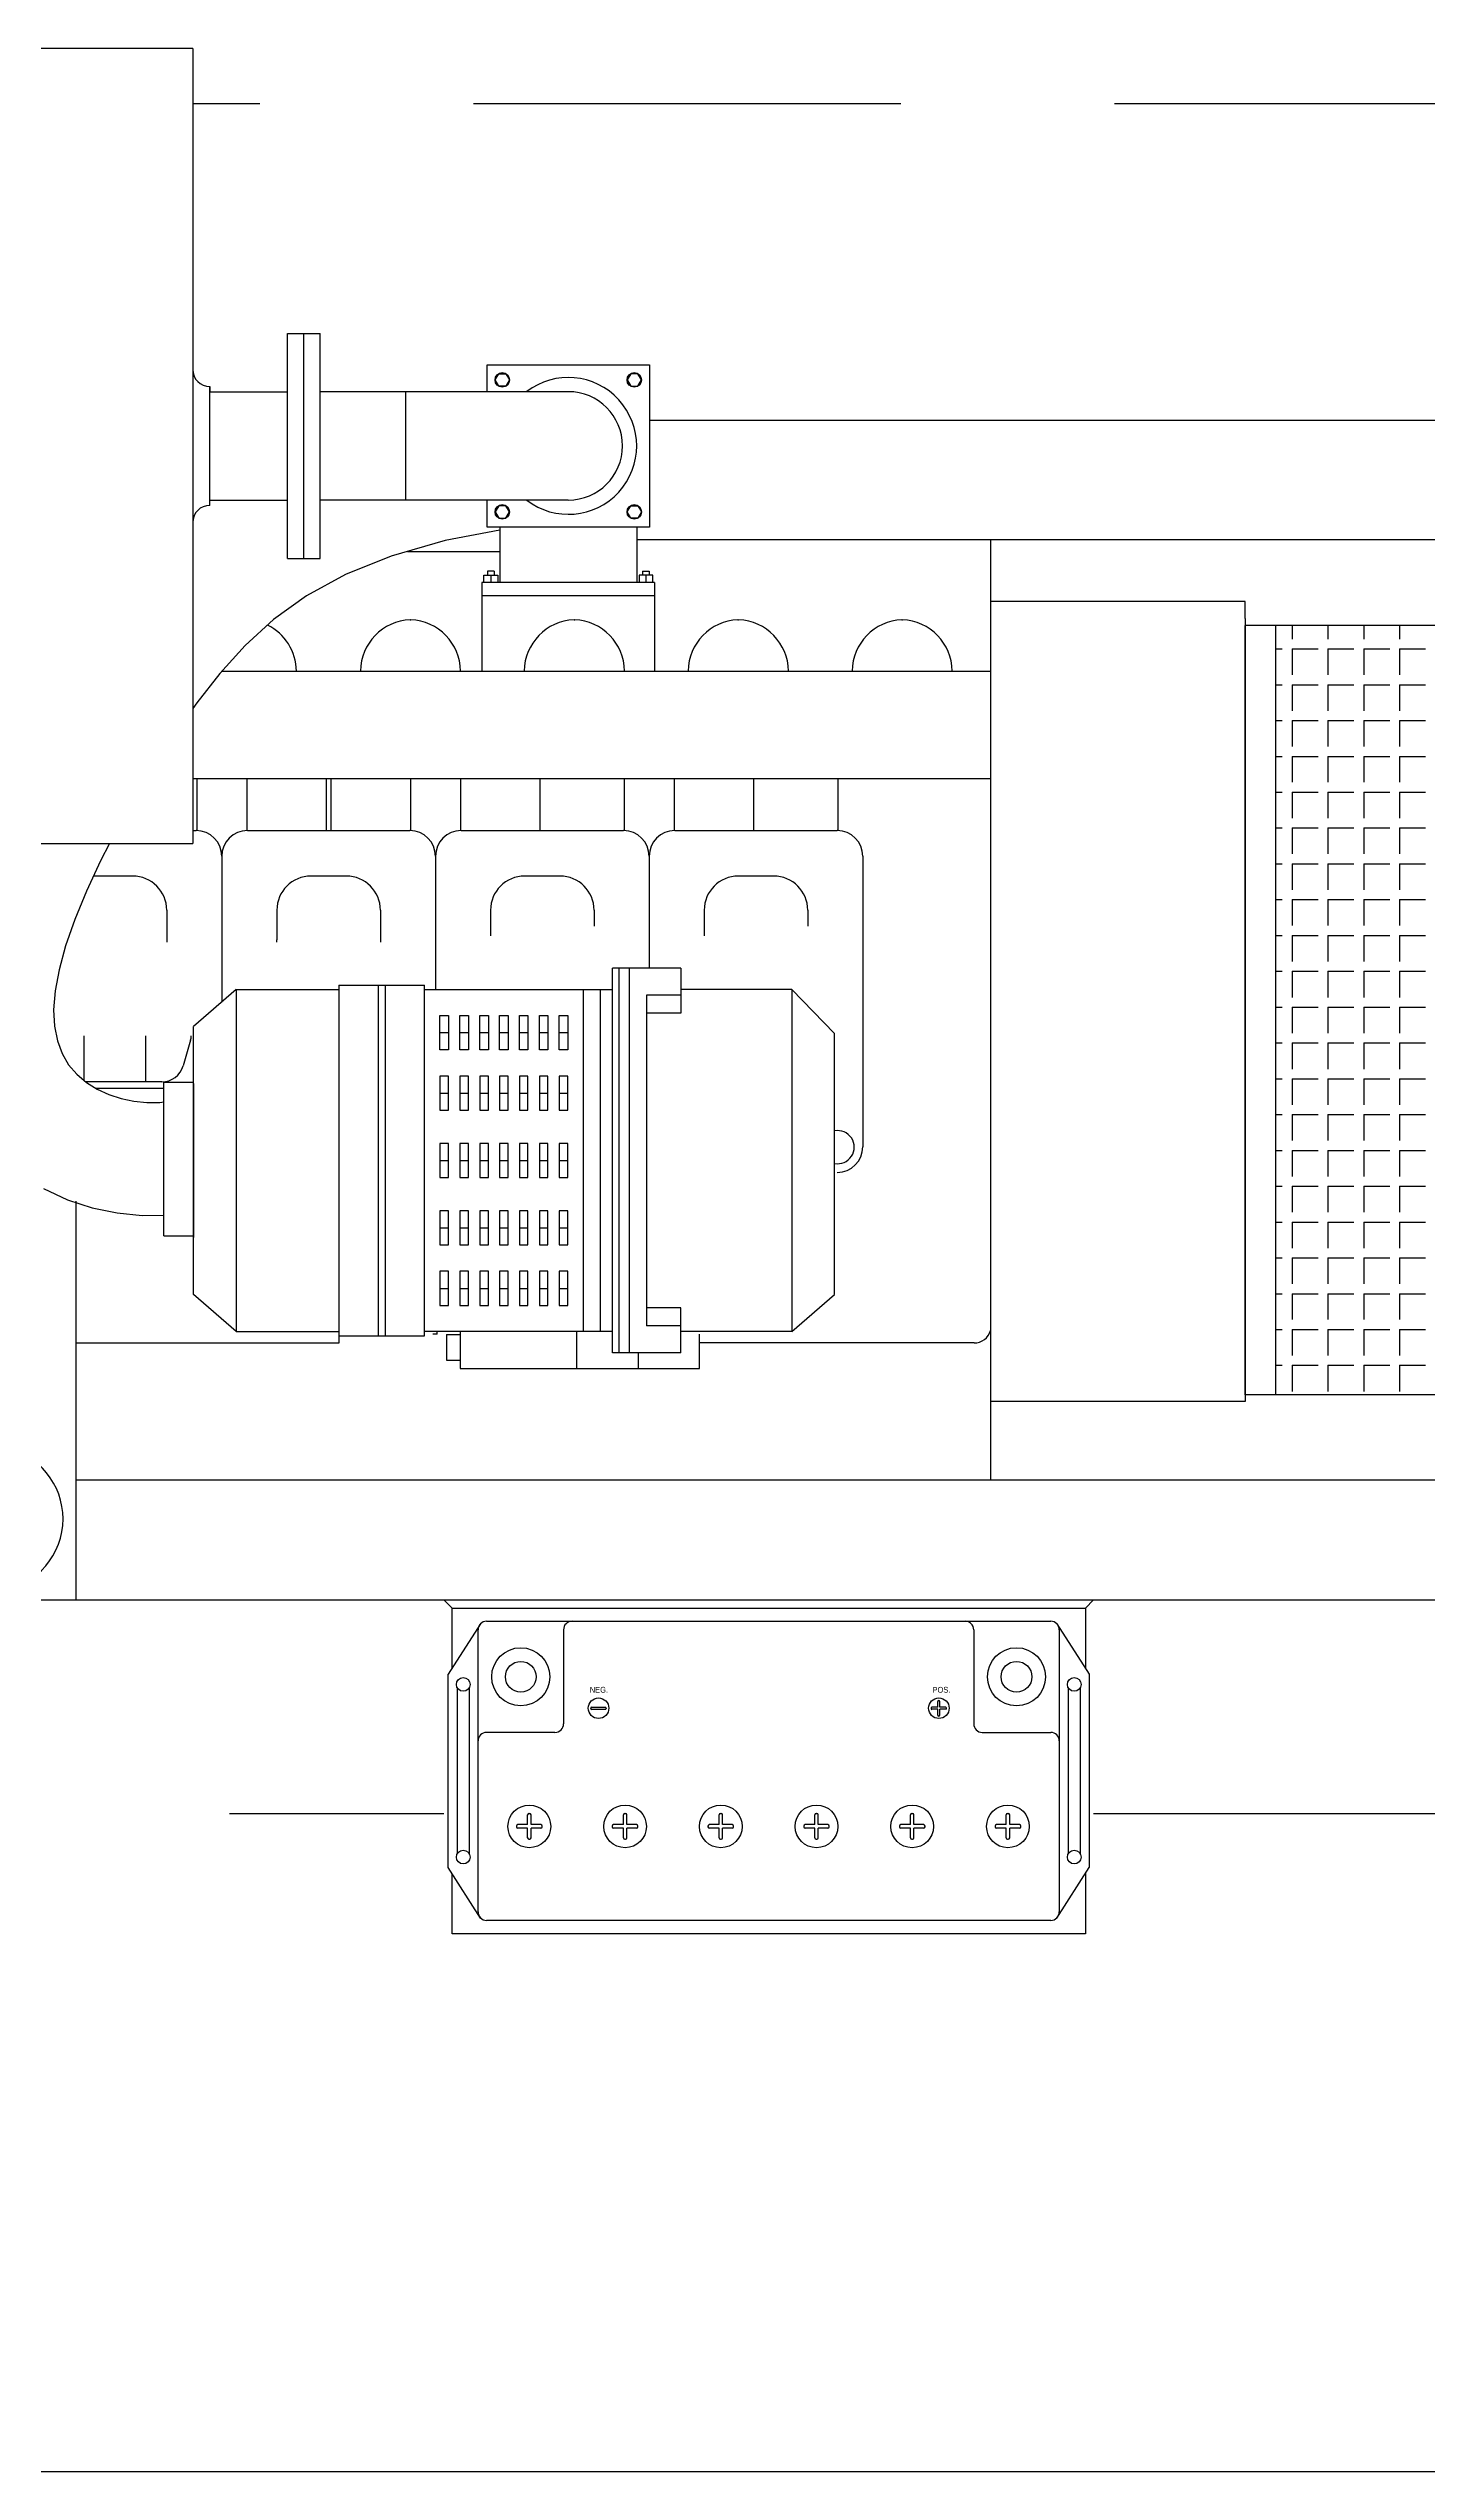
# Model space of a CAD drawing. Header units: metres. Extents: x -367 to 374, y -238 to 224.
# Drawn here: x 250.744 to 251.551, y 213.272 to 214.69 of the extents above; entities that cross this region are included whole.
import ezdxf
from ezdxf.enums import TextEntityAlignment as Align

# ---------------------------------------------------------------- set-up
doc = ezdxf.new("R2010")
doc.units = ezdxf.units.M
doc.linetypes.add('HIDDEN', pattern=[0.375, 0.25, -0.125])
for name, color, linetype in [('BASE', 253, 'Continuous'), ('ELE-ALIMENTADORES', 160, 'Continuous'), ('ELETRICA', 160, 'Continuous'), ('ESCAPAMENTO', 6, 'Continuous'), ('GERADOR', 4, 'Continuous'), ('GMG', 2, 'Continuous'), ('MOTOR', 2, 'Continuous')]:
    doc.layers.add(name, color=color, linetype=linetype)
doc.styles.add('R60-125-RS', font='romans.shx', dxfattribs={"height": 0.19})
doc.styles.add('REGUA80', font='txt', dxfattribs={"width": 0.8, "height": 17})

# ---------------------------------------------------------------- blocks, each defined once
blk = doc.blocks.new('A$C03920C12')
at = {"layer": 'BASE'}
for q in [(1.55, -1.68), (0, -1.68)]:
    blk.add_line((-4.25, -1.68), q, dxfattribs=at)
at = {"layer": 'BASE', "style": 'R60-125-RS', "text_generation_flag": 4}
blk.add_attdef('D', text='', height=0.19, dxfattribs=at).set_placement((-3.7108, 1.4232), align=Align.MIDDLE_CENTER)

msp = doc.modelspace()

# ---------------------------------------------------------------- linework, layer by layer
at = {"layer": 'BASE', "color": 8, "ltscale": 10}
for p, q in [((251.0956, 214.4721), (251.6176, 214.4721)), ((252.105, 214.4021), (251.0881, 214.4021)), ((250.76, 214.0153), (250.76, 213.7821)), ((251.1375, 213.8521), (250.76, 213.8521)), ((252.105, 213.8521), (251.1375, 213.8521)), ((250.64, 213.7821), (252.105, 213.7821))]:
    msp.add_line(p, q, dxfattribs=at)
at = {"layer": 'ELETRICA', "color": 8, "linetype": 'HIDDEN'}
for p, q in [((251.6176, 214.6571), (250.8284, 214.6571)), ((250.475, 213.6571), (250.9753, 213.6571)), ((251.3553, 213.6571), (252.275, 213.6571))]:
    msp.add_line(p, q, dxfattribs=at)
at = {"layer": 'ELETRICA', "color": 8}
for p, q in [((250.9753, 213.7821), (251.3553, 213.7821)), ((250.9753, 213.7821), (250.9801, 213.7773)), ((251.3553, 213.7821), (251.3506, 213.7773)), ((250.9968, 213.7681), (250.9778, 213.7386)), ((250.9801, 213.7773), (251.3506, 213.7773)), ((250.9801, 213.7421), (250.9801, 213.7773)), ((251.0003, 213.7696), (251.3303, 213.7696)), ((251.3338, 213.7681), (251.3528, 213.7386)), ((251.3506, 213.7773), (251.3506, 213.7421)), ((250.9953, 213.5996), (250.9953, 213.7646)), ((251.0453, 213.7646), (251.0453, 213.7096)), ((251.2853, 213.7646), (251.2853, 213.7096)), ((251.3353, 213.7646), (251.3353, 213.5996)), ((250.9778, 213.6256), (250.9778, 213.7386)), ((251.3528, 213.7386), (251.3528, 213.6256)), ((250.9831, 213.7306), (250.9831, 213.6335)), ((250.9901, 213.7306), (250.9901, 213.6335)), ((251.2643, 213.7193), (251.2643, 213.7227)), ((251.2647, 213.7232), (251.265, 213.7232)), ((251.2655, 213.7193), (251.2655, 213.7227)), ((251.3406, 213.7306), (251.3406, 213.6335)), ((251.3476, 213.7306), (251.3476, 213.6335)), ((251.0613, 213.7185), (251.0613, 213.7188)), ((251.0617, 213.7193), (251.0698, 213.7193)), ((251.0617, 213.7181), (251.0698, 213.7181)), ((251.0703, 213.7188), (251.0703, 213.7185)), ((251.2604, 213.7188), (251.2604, 213.7185)), ((251.2643, 213.7193), (251.2608, 213.7193)), ((251.2643, 213.7181), (251.2608, 213.7181)), ((251.2643, 213.7146), (251.2643, 213.7181)), ((251.2647, 213.7142), (251.265, 213.7142)), ((251.2689, 213.7193), (251.2655, 213.7193)), ((251.2655, 213.7146), (251.2655, 213.7181)), ((251.2689, 213.7181), (251.2655, 213.7181)), ((251.2694, 213.7185), (251.2694, 213.7188)), ((251.0403, 213.7046), (251.0003, 213.7046)), ((251.2903, 213.7046), (251.3303, 213.7046)), ((251.0243, 213.6506), (251.0243, 213.6563)), ((251.0251, 213.6571), (251.0255, 213.6571)), ((251.0263, 213.6506), (251.0263, 213.6563)), ((251.0803, 213.6506), (251.0803, 213.6563)), ((251.0811, 213.6571), (251.0815, 213.6571)), ((251.0823, 213.6506), (251.0823, 213.6563)), ((251.1363, 213.6506), (251.1363, 213.6563)), ((251.1371, 213.6571), (251.1375, 213.6571)), ((251.1383, 213.6506), (251.1383, 213.6563)), ((251.1923, 213.6506), (251.1923, 213.6563)), ((251.1931, 213.6571), (251.1935, 213.6571)), ((251.1943, 213.6506), (251.1943, 213.6563)), ((251.2483, 213.6506), (251.2483, 213.6563)), ((251.2491, 213.6571), (251.2495, 213.6571)), ((251.2503, 213.6506), (251.2503, 213.6563)), ((251.3043, 213.6506), (251.3043, 213.6563)), ((251.3051, 213.6571), (251.3055, 213.6571)), ((251.3063, 213.6506), (251.3063, 213.6563)), ((251.0178, 213.6498), (251.0178, 213.6494)), ((251.0243, 213.6506), (251.0186, 213.6506)), ((251.0243, 213.6486), (251.0186, 213.6486)), ((251.0243, 213.6429), (251.0243, 213.6486)), ((251.0251, 213.6421), (251.0255, 213.6421)), ((251.032, 213.6506), (251.0263, 213.6506)), ((251.0263, 213.6429), (251.0263, 213.6486)), ((251.032, 213.6486), (251.0263, 213.6486)), ((251.0328, 213.6494), (251.0328, 213.6498)), ((251.0738, 213.6498), (251.0738, 213.6494)), ((251.0803, 213.6506), (251.0746, 213.6506)), ((251.0803, 213.6486), (251.0746, 213.6486)), ((251.0803, 213.6429), (251.0803, 213.6486)), ((251.0811, 213.6421), (251.0815, 213.6421)), ((251.088, 213.6506), (251.0823, 213.6506)), ((251.0823, 213.6429), (251.0823, 213.6486)), ((251.088, 213.6486), (251.0823, 213.6486)), ((251.0888, 213.6494), (251.0888, 213.6498)), ((251.1298, 213.6498), (251.1298, 213.6494)), ((251.1363, 213.6506), (251.1306, 213.6506)), ((251.1363, 213.6486), (251.1306, 213.6486)), ((251.1363, 213.6429), (251.1363, 213.6486)), ((251.1371, 213.6421), (251.1375, 213.6421)), ((251.144, 213.6506), (251.1383, 213.6506)), ((251.1383, 213.6429), (251.1383, 213.6486)), ((251.144, 213.6486), (251.1383, 213.6486)), ((251.1448, 213.6494), (251.1448, 213.6498)), ((251.1858, 213.6498), (251.1858, 213.6494)), ((251.1923, 213.6506), (251.1866, 213.6506)), ((251.1923, 213.6486), (251.1866, 213.6486)), ((251.1923, 213.6429), (251.1923, 213.6486)), ((251.1931, 213.6421), (251.1935, 213.6421)), ((251.2, 213.6506), (251.1943, 213.6506)), ((251.1943, 213.6429), (251.1943, 213.6486)), ((251.2, 213.6486), (251.1943, 213.6486)), ((251.2008, 213.6494), (251.2008, 213.6498)), ((251.2418, 213.6498), (251.2418, 213.6494)), ((251.2483, 213.6506), (251.2426, 213.6506)), ((251.2483, 213.6486), (251.2426, 213.6486)), ((251.2483, 213.6429), (251.2483, 213.6486)), ((251.2491, 213.6421), (251.2495, 213.6421)), ((251.256, 213.6506), (251.2503, 213.6506)), ((251.2503, 213.6429), (251.2503, 213.6486)), ((251.256, 213.6486), (251.2503, 213.6486)), ((251.2568, 213.6494), (251.2568, 213.6498)), ((251.2978, 213.6498), (251.2978, 213.6494)), ((251.3043, 213.6506), (251.2986, 213.6506)), ((251.3043, 213.6486), (251.2986, 213.6486)), ((251.3043, 213.6429), (251.3043, 213.6486)), ((251.3051, 213.6421), (251.3055, 213.6421)), ((251.312, 213.6506), (251.3063, 213.6506)), ((251.3063, 213.6429), (251.3063, 213.6486)), ((251.312, 213.6486), (251.3063, 213.6486)), ((251.3128, 213.6494), (251.3128, 213.6498)), ((250.9968, 213.596), (250.9778, 213.6256)), ((251.3338, 213.596), (251.3528, 213.6256)), ((250.9801, 213.5868), (250.9801, 213.6221)), ((251.3506, 213.6221), (251.3506, 213.5868)), ((251.3303, 213.5946), (251.0003, 213.5946)), ((251.3506, 213.5868), (250.9801, 213.5868))]:
    msp.add_line(p, q, dxfattribs=at)
for centre, radius in [((251.0203, 213.7371), 0.017), ((251.3103, 213.7371), 0.017), ((250.9866, 213.7326), 0.004), ((251.0203, 213.7371), 0.009), ((251.3103, 213.7371), 0.009), ((251.3441, 213.7326), 0.004), ((251.0658, 213.7187), 0.006), ((251.2649, 213.7187), 0.006), ((251.0253, 213.6496), 0.0125), ((251.0813, 213.6496), 0.0125), ((251.1373, 213.6496), 0.0125), ((251.1933, 213.6496), 0.0125), ((251.2493, 213.6496), 0.0125), ((251.3053, 213.6496), 0.0125), ((250.9866, 213.6316), 0.004), ((251.3441, 213.6316), 0.004)]:
    msp.add_circle(centre, radius, dxfattribs=at)
for centre, radius, start, end in [((251.0003, 213.7646), 0.005, 90, 180), ((251.0503, 213.7646), 0.005, 90, 180), ((251.2803, 213.7646), 0.005, 360, 90), ((251.3303, 213.7646), 0.005, 360, 90), ((251.2647, 213.7227), 0.00048, 90, 180), ((251.265, 213.7227), 0.00048, 360, 90), ((251.0403, 213.7096), 0.005, 270, 360), ((251.0617, 213.7188), 0.00048, 90, 180), ((251.0617, 213.7185), 0.00048, 180, 270), ((251.0698, 213.7188), 0.00048, 360, 90), ((251.0698, 213.7185), 0.00048, 270, 360), ((251.2608, 213.7188), 0.00048, 90, 180), ((251.2608, 213.7185), 0.00048, 180, 270), ((251.2647, 213.7146), 0.00048, 180, 270), ((251.265, 213.7146), 0.00048, 270, 360), ((251.2689, 213.7188), 0.00048, 360, 90), ((251.2689, 213.7185), 0.00048, 270, 360), ((251.2903, 213.7096), 0.005, 180, 270), ((251.0003, 213.6996), 0.005, 90, 180), ((251.3303, 213.6996), 0.005, 360, 90), ((251.0251, 213.6563), 0.0008, 90, 180), ((251.0255, 213.6563), 0.0008, 360, 90), ((251.0811, 213.6563), 0.0008, 90, 180), ((251.0815, 213.6563), 0.0008, 360, 90), ((251.1371, 213.6563), 0.0008, 90, 180), ((251.1375, 213.6563), 0.0008, 360, 90), ((251.1931, 213.6563), 0.0008, 90, 180), ((251.1935, 213.6563), 0.0008, 360, 90), ((251.2491, 213.6563), 0.0008, 90, 180), ((251.2495, 213.6563), 0.0008, 360, 90), ((251.3051, 213.6563), 0.0008, 90, 180), ((251.3055, 213.6563), 0.0008, 360, 90), ((251.0186, 213.6498), 0.0008, 90, 180), ((251.0186, 213.6494), 0.0008, 180, 270), ((251.0251, 213.6429), 0.0008, 180, 270), ((251.0255, 213.6429), 0.0008, 270, 360), ((251.032, 213.6498), 0.0008, 360, 90), ((251.032, 213.6494), 0.0008, 270, 360), ((251.0746, 213.6498), 0.0008, 90, 180), ((251.0746, 213.6494), 0.0008, 180, 270), ((251.0811, 213.6429), 0.0008, 180, 270), ((251.0815, 213.6429), 0.0008, 270, 360), ((251.088, 213.6498), 0.0008, 360, 90), ((251.088, 213.6494), 0.0008, 270, 360), ((251.1306, 213.6498), 0.0008, 90, 180), ((251.1306, 213.6494), 0.0008, 180, 270), ((251.1371, 213.6429), 0.0008, 180, 270), ((251.1375, 213.6429), 0.0008, 270, 360), ((251.144, 213.6498), 0.0008, 360, 90), ((251.144, 213.6494), 0.0008, 270, 360), ((251.1866, 213.6498), 0.0008, 90, 180), ((251.1866, 213.6494), 0.0008, 180, 270), ((251.1931, 213.6429), 0.0008, 180, 270), ((251.1935, 213.6429), 0.0008, 270, 360), ((251.2, 213.6498), 0.0008, 360, 90), ((251.2, 213.6494), 0.0008, 270, 360), ((251.2426, 213.6498), 0.0008, 90, 180), ((251.2426, 213.6494), 0.0008, 180, 270), ((251.2491, 213.6429), 0.0008, 180, 270), ((251.2495, 213.6429), 0.0008, 270, 360), ((251.256, 213.6498), 0.0008, 360, 90), ((251.256, 213.6494), 0.0008, 270, 360), ((251.2986, 213.6498), 0.0008, 90, 180), ((251.2986, 213.6494), 0.0008, 180, 270), ((251.3051, 213.6429), 0.0008, 180, 270), ((251.3055, 213.6429), 0.0008, 270, 360), ((251.312, 213.6498), 0.0008, 360, 90), ((251.312, 213.6494), 0.0008, 270, 360), ((251.0003, 213.5996), 0.005, 180, 270), ((251.3303, 213.5996), 0.005, 270, 360)]:
    msp.add_arc(centre, radius, start, end, dxfattribs=at)
at = {"layer": 'ESCAPAMENTO', "color": 8, "ltscale": 10}
for p, q in [((250.8284, 214.6896), (250.2284, 214.6896)), ((250.8284, 214.6896), (250.8284, 214.2246)), ((250.8839, 214.3913), (250.8839, 214.5228)), ((250.8839, 214.5228), (250.8934, 214.5228)), ((250.8934, 214.3913), (250.8934, 214.5228)), ((250.8934, 214.5228), (250.9029, 214.5228)), ((250.9029, 214.3913), (250.9029, 214.5228)), ((250.8384, 214.4223), (250.8384, 214.4918)), ((250.8384, 214.4918), (250.8384, 214.4888)), ((250.8384, 214.4888), (250.8839, 214.4888)), ((250.8384, 214.4223), (250.8384, 214.4253)), ((250.8384, 214.4253), (250.8839, 214.4253)), ((250.8839, 214.3913), (250.8934, 214.3913)), ((250.8934, 214.3913), (250.9029, 214.3913)), ((250.2284, 214.2246), (250.8284, 214.2246))]:
    msp.add_line(p, q, dxfattribs=at)
at = {"layer": 'ESCAPAMENTO', "color": 8}
for p, q in [((251.0481, 214.4888), (250.9029, 214.4888)), ((250.9529, 214.4888), (250.9529, 214.4253)), ((251.0481, 214.4253), (250.9029, 214.4253))]:
    msp.add_line(p, q, dxfattribs=at)
at = {"layer": 'ESCAPAMENTO', "color": 8, "ltscale": 10}
for centre, start, end in [((250.8384, 214.5018), 180, 270), ((250.8384, 214.4123), 90, 180)]:
    msp.add_arc(centre, 0.01, start, end, dxfattribs=at)
at = {"layer": 'ESCAPAMENTO', "color": 8}
msp.add_arc((251.0481, 214.4571), 0.0317, 270, 90, dxfattribs=at)
at = {"layer": 'GERADOR', "color": 8, "ltscale": 10}
for p, q in [((251.5873, 214.3521), (251.444, 214.3521)), ((251.462, 213.9021), (251.462, 214.3521)), ((251.4715, 214.3521), (251.4715, 214.3441)), ((251.4925, 214.3521), (251.4925, 214.3441)), ((251.5134, 214.3521), (251.5134, 214.3441)), ((251.5344, 214.3521), (251.5344, 214.3441)), ((251.462, 214.3384), (251.4658, 214.3384)), ((251.4715, 214.3384), (251.4867, 214.3384)), ((251.4715, 214.3384), (251.4715, 214.3231)), ((251.4925, 214.3384), (251.5077, 214.3384)), ((251.4925, 214.3384), (251.4925, 214.3231)), ((251.5134, 214.3384), (251.5286, 214.3384)), ((251.5134, 214.3384), (251.5134, 214.3231)), ((251.5344, 214.3384), (251.5496, 214.3384)), ((251.5344, 214.3384), (251.5344, 214.3231)), ((251.462, 214.3174), (251.4658, 214.3174)), ((251.4715, 214.3174), (251.4867, 214.3174)), ((251.4715, 214.3174), (251.4715, 214.3022)), ((251.4925, 214.3174), (251.5077, 214.3174)), ((251.4925, 214.3174), (251.4925, 214.3022)), ((251.5134, 214.3174), (251.5286, 214.3174)), ((251.5134, 214.3174), (251.5134, 214.3022)), ((251.5344, 214.3174), (251.5496, 214.3174)), ((251.5344, 214.3174), (251.5344, 214.3022)), ((251.462, 214.2965), (251.4658, 214.2965)), ((251.4715, 214.2965), (251.4867, 214.2965)), ((251.4715, 214.2965), (251.4715, 214.2812)), ((251.4925, 214.2965), (251.5077, 214.2965)), ((251.4925, 214.2965), (251.4925, 214.2812)), ((251.5134, 214.2965), (251.5286, 214.2965)), ((251.5134, 214.2965), (251.5134, 214.2812)), ((251.5344, 214.2965), (251.5496, 214.2965)), ((251.5344, 214.2965), (251.5344, 214.2812)), ((251.462, 214.2755), (251.4658, 214.2755)), ((251.4715, 214.2755), (251.4867, 214.2755)), ((251.4715, 214.2755), (251.4715, 214.2603)), ((251.4925, 214.2755), (251.5077, 214.2755)), ((251.4925, 214.2755), (251.4925, 214.2603)), ((251.5134, 214.2755), (251.5286, 214.2755)), ((251.5134, 214.2755), (251.5134, 214.2603)), ((251.5344, 214.2755), (251.5496, 214.2755)), ((251.5344, 214.2755), (251.5344, 214.2603)), ((251.462, 214.2546), (251.4658, 214.2546)), ((251.4715, 214.2546), (251.4867, 214.2546)), ((251.4715, 214.2546), (251.4715, 214.2393)), ((251.4925, 214.2546), (251.5077, 214.2546)), ((251.4925, 214.2546), (251.4925, 214.2393)), ((251.5134, 214.2546), (251.5286, 214.2546)), ((251.5134, 214.2546), (251.5134, 214.2393)), ((251.5344, 214.2546), (251.5496, 214.2546)), ((251.5344, 214.2546), (251.5344, 214.2393)), ((251.462, 214.2336), (251.4658, 214.2336)), ((251.4715, 214.2336), (251.4867, 214.2336)), ((251.4715, 214.2336), (251.4715, 214.2184)), ((251.4925, 214.2336), (251.5077, 214.2336)), ((251.4925, 214.2336), (251.4925, 214.2184)), ((251.5134, 214.2336), (251.5286, 214.2336)), ((251.5134, 214.2336), (251.5134, 214.2184)), ((251.5344, 214.2336), (251.5496, 214.2336)), ((251.5344, 214.2336), (251.5344, 214.2184)), ((251.462, 214.2127), (251.4658, 214.2127)), ((251.4715, 214.2127), (251.4867, 214.2127)), ((251.4715, 214.2127), (251.4715, 214.1974)), ((251.4925, 214.2127), (251.5077, 214.2127)), ((251.4925, 214.2127), (251.4925, 214.1974)), ((251.5134, 214.2127), (251.5286, 214.2127)), ((251.5134, 214.2127), (251.5134, 214.1974)), ((251.5344, 214.2127), (251.5496, 214.2127)), ((251.5344, 214.2127), (251.5344, 214.1974)), ((251.462, 214.1917), (251.4658, 214.1917)), ((251.4715, 214.1917), (251.4867, 214.1917)), ((251.4715, 214.1917), (251.4715, 214.1765)), ((251.4925, 214.1917), (251.5077, 214.1917)), ((251.4925, 214.1917), (251.4925, 214.1765)), ((251.5134, 214.1917), (251.5286, 214.1917)), ((251.5134, 214.1917), (251.5134, 214.1765)), ((251.5344, 214.1917), (251.5496, 214.1917)), ((251.5344, 214.1917), (251.5344, 214.1765)), ((251.462, 214.1707), (251.4658, 214.1707)), ((251.4715, 214.1707), (251.4867, 214.1707)), ((251.4715, 214.1707), (251.4715, 214.1555)), ((251.4925, 214.1707), (251.5077, 214.1707)), ((251.4925, 214.1707), (251.4925, 214.1555)), ((251.5134, 214.1707), (251.5286, 214.1707)), ((251.5134, 214.1707), (251.5134, 214.1555)), ((251.5344, 214.1707), (251.5496, 214.1707)), ((251.5344, 214.1707), (251.5344, 214.1555)), ((251.462, 214.1498), (251.4658, 214.1498)), ((251.4715, 214.1498), (251.4867, 214.1498)), ((251.4715, 214.1498), (251.4715, 214.1345)), ((251.4925, 214.1498), (251.5077, 214.1498)), ((251.4925, 214.1498), (251.4925, 214.1345)), ((251.5134, 214.1498), (251.5286, 214.1498)), ((251.5134, 214.1498), (251.5134, 214.1345)), ((251.5344, 214.1498), (251.5496, 214.1498)), ((251.5344, 214.1498), (251.5344, 214.1345)), ((251.462, 214.1288), (251.4658, 214.1288)), ((251.4715, 214.1288), (251.4867, 214.1288)), ((251.4715, 214.1288), (251.4715, 214.1136)), ((251.4925, 214.1288), (251.5077, 214.1288)), ((251.4925, 214.1288), (251.4925, 214.1136)), ((251.5134, 214.1288), (251.5286, 214.1288)), ((251.5134, 214.1288), (251.5134, 214.1136)), ((251.5344, 214.1288), (251.5496, 214.1288)), ((251.5344, 214.1288), (251.5344, 214.1136)), ((251.462, 214.1079), (251.4658, 214.1079)), ((251.4715, 214.1079), (251.4867, 214.1079)), ((251.4715, 214.1079), (251.4715, 214.0926)), ((251.4925, 214.1079), (251.5077, 214.1079)), ((251.4925, 214.1079), (251.4925, 214.0926)), ((251.5134, 214.1079), (251.5286, 214.1079)), ((251.5134, 214.1079), (251.5134, 214.0926)), ((251.5344, 214.1079), (251.5496, 214.1079)), ((251.5344, 214.1079), (251.5344, 214.0926)), ((251.462, 214.0869), (251.4658, 214.0869)), ((251.4715, 214.0869), (251.4867, 214.0869)), ((251.4715, 214.0869), (251.4715, 214.0717)), ((251.4925, 214.0869), (251.5077, 214.0869)), ((251.4925, 214.0869), (251.4925, 214.0717)), ((251.5134, 214.0869), (251.5286, 214.0869)), ((251.5134, 214.0869), (251.5134, 214.0717)), ((251.5344, 214.0869), (251.5496, 214.0869)), ((251.5344, 214.0869), (251.5344, 214.0717)), ((251.462, 214.066), (251.4658, 214.066)), ((251.4715, 214.066), (251.4867, 214.066)), ((251.4715, 214.066), (251.4715, 214.0507)), ((251.4925, 214.066), (251.5077, 214.066)), ((251.4925, 214.066), (251.4925, 214.0507)), ((251.5134, 214.066), (251.5286, 214.066)), ((251.5134, 214.066), (251.5134, 214.0507)), ((251.5344, 214.066), (251.5496, 214.066)), ((251.5344, 214.066), (251.5344, 214.0507)), ((251.462, 214.045), (251.4658, 214.045)), ((251.4715, 214.045), (251.4867, 214.045)), ((251.4715, 214.045), (251.4715, 214.0298)), ((251.4925, 214.045), (251.5077, 214.045)), ((251.4925, 214.045), (251.4925, 214.0298)), ((251.5134, 214.045), (251.5286, 214.045)), ((251.5134, 214.045), (251.5134, 214.0298)), ((251.5344, 214.045), (251.5496, 214.045)), ((251.5344, 214.045), (251.5344, 214.0298)), ((251.462, 214.0241), (251.4658, 214.0241)), ((251.4715, 214.0241), (251.4867, 214.0241)), ((251.4715, 214.0241), (251.4715, 214.0088)), ((251.4925, 214.0241), (251.5077, 214.0241)), ((251.4925, 214.0241), (251.4925, 214.0088)), ((251.5134, 214.0241), (251.5286, 214.0241)), ((251.5134, 214.0241), (251.5134, 214.0088)), ((251.5344, 214.0241), (251.5496, 214.0241)), ((251.5344, 214.0241), (251.5344, 214.0088)), ((251.462, 214.0031), (251.4658, 214.0031)), ((251.4715, 214.0031), (251.4867, 214.0031)), ((251.4715, 214.0031), (251.4715, 213.9879)), ((251.4925, 214.0031), (251.5077, 214.0031)), ((251.4925, 214.0031), (251.4925, 213.9879)), ((251.5134, 214.0031), (251.5286, 214.0031)), ((251.5134, 214.0031), (251.5134, 213.9879)), ((251.5344, 214.0031), (251.5496, 214.0031)), ((251.5344, 214.0031), (251.5344, 213.9879)), ((251.462, 213.9821), (251.4658, 213.9821)), ((251.4715, 213.9821), (251.4867, 213.9821)), ((251.4715, 213.9821), (251.4715, 213.9669)), ((251.4925, 213.9821), (251.5077, 213.9821)), ((251.4925, 213.9821), (251.4925, 213.9669)), ((251.5134, 213.9821), (251.5286, 213.9821)), ((251.5134, 213.9821), (251.5134, 213.9669)), ((251.5344, 213.9821), (251.5496, 213.9821)), ((251.5344, 213.9821), (251.5344, 213.9669)), ((251.462, 213.9612), (251.4658, 213.9612)), ((251.4715, 213.9612), (251.4867, 213.9612)), ((251.4715, 213.9612), (251.4715, 213.946)), ((251.4925, 213.9612), (251.5077, 213.9612)), ((251.4925, 213.9612), (251.4925, 213.946)), ((251.5134, 213.9612), (251.5286, 213.9612)), ((251.5134, 213.9612), (251.5134, 213.946)), ((251.5344, 213.9612), (251.5496, 213.9612)), ((251.5344, 213.9612), (251.5344, 213.946)), ((251.462, 213.9402), (251.4658, 213.9402)), ((251.4715, 213.9402), (251.4867, 213.9402)), ((251.4715, 213.9402), (251.4715, 213.925)), ((251.4925, 213.9402), (251.5077, 213.9402)), ((251.4925, 213.9402), (251.4925, 213.925)), ((251.5134, 213.9402), (251.5286, 213.9402)), ((251.5134, 213.9402), (251.5134, 213.925)), ((251.5344, 213.9402), (251.5496, 213.9402)), ((251.5344, 213.9402), (251.5344, 213.925)), ((251.462, 213.9193), (251.4658, 213.9193)), ((251.4715, 213.9193), (251.4867, 213.9193)), ((251.4715, 213.9193), (251.4715, 213.904)), ((251.4925, 213.9193), (251.5077, 213.9193)), ((251.4925, 213.9193), (251.4925, 213.904)), ((251.5134, 213.9193), (251.5286, 213.9193)), ((251.5134, 213.9193), (251.5134, 213.904)), ((251.5344, 213.9193), (251.5496, 213.9193)), ((251.5344, 213.9193), (251.5344, 213.904)), ((251.5873, 213.9021), (251.444, 213.9021))]:
    msp.add_line(p, q, dxfattribs=at)
at = {"layer": 'GMG', "color": 8, "ltscale": 10}
for p, q in [((251.0006, 214.5046), (251.0956, 214.5046)), ((251.0006, 214.4888), (251.0006, 214.5046)), ((251.0956, 214.5046), (251.0956, 214.4096)), ((251.0054, 214.4957), (251.0074, 214.4993)), ((251.0074, 214.4921), (251.0054, 214.4957)), ((251.0074, 214.4993), (251.0116, 214.4993)), ((251.0116, 214.4921), (251.0074, 214.4921)), ((251.0116, 214.4993), (251.0137, 214.4957)), ((251.0137, 214.4957), (251.0116, 214.4921)), ((251.0846, 214.4993), (251.0826, 214.4957)), ((251.0826, 214.4957), (251.0846, 214.4921)), ((251.0888, 214.4993), (251.0846, 214.4993)), ((251.0846, 214.4921), (251.0888, 214.4921)), ((251.0909, 214.4957), (251.0888, 214.4993)), ((251.0888, 214.4921), (251.0909, 214.4957)), ((251.0006, 214.4096), (251.0006, 214.4253)), ((251.0074, 214.4221), (251.0054, 214.4185)), ((251.0054, 214.4185), (251.0074, 214.4149)), ((251.0116, 214.4221), (251.0074, 214.4221)), ((251.0137, 214.4185), (251.0116, 214.4221)), ((251.0116, 214.4149), (251.0137, 214.4185)), ((251.0826, 214.4185), (251.0846, 214.4221)), ((251.0846, 214.4149), (251.0826, 214.4185)), ((251.0846, 214.4221), (251.0888, 214.4221)), ((251.0888, 214.4221), (251.0909, 214.4185)), ((251.0909, 214.4185), (251.0888, 214.4149)), ((251.0081, 214.4078), (250.976, 214.4017)), ((251.0956, 214.4096), (251.0006, 214.4096)), ((251.0074, 214.4149), (251.0116, 214.4149)), ((251.0081, 214.4096), (251.0081, 214.3772)), ((251.0888, 214.4149), (251.0846, 214.4149)), ((251.0881, 214.4096), (251.0881, 214.3772)), ((250.9444, 214.3926), (250.9177, 214.3818)), ((250.976, 214.4017), (250.9444, 214.3926)), ((250.954, 214.3954), (251.0081, 214.3954)), ((251.2951, 214.4021), (251.2951, 213.8521)), ((250.9177, 214.3818), (250.895, 214.3694)), ((251.0986, 214.3772), (250.9976, 214.3772)), ((250.9976, 214.3772), (250.9976, 214.3254)), ((250.9987, 214.3814), (251.0068, 214.3814)), ((250.9987, 214.3772), (250.9987, 214.3814)), ((251.0008, 214.3838), (251.0008, 214.3814)), ((251.0047, 214.3838), (251.0008, 214.3838)), ((251.0027, 214.3814), (251.0027, 214.3772)), ((251.0047, 214.3838), (251.0047, 214.3814)), ((251.0068, 214.3814), (251.0068, 214.3772)), ((251.0976, 214.3814), (251.0895, 214.3814)), ((251.0895, 214.3814), (251.0895, 214.3772)), ((251.0916, 214.3838), (251.0955, 214.3838)), ((251.0916, 214.3838), (251.0916, 214.3814)), ((251.0935, 214.3814), (251.0935, 214.3772)), ((251.0955, 214.3838), (251.0955, 214.3814)), ((251.0976, 214.3772), (251.0976, 214.3814)), ((251.0986, 214.3772), (251.0986, 214.3254)), ((250.895, 214.3694), (250.8757, 214.3555)), ((251.0986, 214.3694), (250.9976, 214.3694)), ((251.444, 214.3661), (251.2951, 214.3661)), ((251.444, 214.3561), (251.444, 214.3661)), ((250.8757, 214.3555), (250.859, 214.3404)), ((250.9556, 214.3554), (250.956, 214.3554)), ((251.0515, 214.3554), (251.0519, 214.3554)), ((251.1473, 214.3554), (251.1477, 214.3554)), ((251.2432, 214.3554), (251.2436, 214.3554)), ((251.444, 214.3561), (251.444, 213.8981)), ((250.859, 214.3404), (250.8443, 214.324)), ((250.8443, 214.324), (250.8308, 214.3068)), ((250.8455, 214.3254), (251.2951, 214.3254)), ((250.8308, 214.3068), (250.8284, 214.3034)), ((251.2951, 214.2624), (250.8284, 214.2624)), ((250.8308, 214.2624), (250.8308, 214.2321)), ((250.86, 214.2624), (250.86, 214.2321)), ((250.9065, 214.2624), (250.9065, 214.2321)), ((250.9091, 214.2624), (250.9091, 214.2321)), ((250.9558, 214.2624), (250.9558, 214.2321)), ((250.985, 214.2624), (250.985, 214.2321)), ((251.0315, 214.2624), (251.0315, 214.2321)), ((251.0808, 214.2624), (251.0808, 214.2321)), ((251.11, 214.2624), (251.11, 214.2321)), ((251.1565, 214.2624), (251.1565, 214.2321)), ((251.2058, 214.2624), (251.2058, 214.2321)), ((250.7798, 214.2246), (250.7745, 214.2143)), ((250.8284, 214.2321), (250.8304, 214.2321)), ((250.8604, 214.2321), (250.9554, 214.2321)), ((250.9854, 214.2321), (251.0804, 214.2321)), ((251.1104, 214.2321), (251.2054, 214.2321)), ((250.7745, 214.2143), (250.7663, 214.1966)), ((250.7932, 214.2055), (250.7726, 214.2055)), ((250.8454, 214.2171), (250.8454, 214.1317)), ((250.9182, 214.2055), (250.8976, 214.2055)), ((250.9704, 214.2171), (250.9704, 214.1391)), ((251.0432, 214.2055), (251.0226, 214.2055)), ((251.0954, 214.2171), (251.0954, 214.2109)), ((251.0954, 214.2109), (251.0954, 214.1516)), ((251.1682, 214.2055), (251.1476, 214.2055)), ((251.2204, 214.2171), (251.2204, 214.2109)), ((251.2204, 214.2109), (251.2204, 214.0471)), ((250.7663, 214.1966), (250.7594, 214.18)), ((250.7594, 214.18), (250.754, 214.1646)), ((250.8132, 214.1855), (250.8132, 214.1682)), ((250.8776, 214.1855), (250.8776, 214.1682)), ((250.9382, 214.1855), (250.9382, 214.1682)), ((251.0026, 214.1855), (251.0026, 214.1706)), ((251.0632, 214.1855), (251.0632, 214.1761)), ((251.1276, 214.1855), (251.1276, 214.1706)), ((251.1882, 214.1855), (251.1882, 214.1761)), ((250.754, 214.1646), (250.7502, 214.1507)), ((250.7502, 214.1507), (250.7479, 214.1383)), ((250.7479, 214.1383), (250.747, 214.1273)), ((250.747, 214.1273), (250.7475, 214.1176)), ((250.7475, 214.1176), (250.7492, 214.1091)), ((250.7492, 214.1091), (250.752, 214.1016)), ((250.7649, 214.0859), (250.7649, 214.1121)), ((250.8009, 214.0851), (250.8009, 214.1121)), ((250.8271, 214.1094), (250.8228, 214.0945)), ((250.752, 214.1016), (250.7558, 214.0951)), ((250.7558, 214.0951), (250.7606, 214.0896)), ((250.7606, 214.0896), (250.7662, 214.0848)), ((250.8103, 214.0851), (250.7658, 214.0851)), ((250.7662, 214.0848), (250.7725, 214.0809)), ((250.8114, 214.0813), (250.7718, 214.0813)), ((250.7725, 214.0809), (250.7793, 214.0777)), ((250.7793, 214.0777), (250.7866, 214.0753)), ((250.7866, 214.0753), (250.794, 214.0738)), ((250.794, 214.0738), (250.8016, 214.0731)), ((250.8016, 214.0731), (250.8091, 214.0731)), ((250.8091, 214.0731), (250.8114, 214.0734)), ((250.741, 214.0227), (250.7552, 214.0161)), ((250.7552, 214.0161), (250.7696, 214.0114)), ((250.7696, 214.0114), (250.7842, 214.0084)), ((250.7842, 214.0084), (250.7988, 214.007)), ((250.7988, 214.007), (250.8114, 214.0072)), ((250.9141, 213.9324), (250.9141, 213.9366)), ((250.9714, 213.9375), (250.9688, 213.9375)), ((250.9714, 213.9375), (250.9714, 213.9391)), ((250.9769, 213.9374), (250.9849, 213.9374)), ((250.9769, 213.9374), (250.9769, 213.9224)), ((250.9849, 213.9391), (250.9849, 213.9174)), ((251.0529, 213.9391), (251.0529, 213.9174)), ((251.1249, 213.9174), (251.1249, 213.9375)), ((250.76, 213.9324), (250.9141, 213.9324)), ((250.9769, 213.9224), (250.9849, 213.9224)), ((251.0889, 213.9266), (251.0889, 213.9174)), ((251.2855, 213.9324), (251.1249, 213.9324)), ((250.9849, 213.9174), (251.1249, 213.9174)), ((251.444, 213.8981), (251.2951, 213.8981))]:
    msp.add_line(p, q, dxfattribs=at)
for centre in [(251.0095, 214.4957), (251.0867, 214.4957), (251.0095, 214.4185), (251.0867, 214.4185)]:
    msp.add_circle(centre, 0.00423, dxfattribs=at)
for centre, radius, start, end in [((251.0481, 214.4571), 0.04, 232.5373, 127.4626), ((250.8587, 214.325), 0.0304, 0.6999, 63.8301), ((250.9569, 214.325), 0.0304, 92.3597, 179.3), ((250.9547, 214.325), 0.0304, 0.6999, 87.6403), ((251.0527, 214.325), 0.0304, 92.3597, 179.3), ((251.0506, 214.325), 0.0304, 0.6999, 87.6403), ((251.1486, 214.325), 0.0304, 92.3597, 179.3), ((251.1465, 214.325), 0.0304, 0.6999, 87.6403), ((251.2445, 214.325), 0.0304, 92.3597, 179.3), ((251.2423, 214.325), 0.0304, 0.6999, 87.6403), ((250.8304, 214.2171), 0.015, 360, 90), ((250.8604, 214.2171), 0.015, 90, 180), ((250.9554, 214.2171), 0.015, 360, 90), ((250.9854, 214.2171), 0.015, 90, 180), ((251.0804, 214.2171), 0.015, 360, 90), ((251.1104, 214.2171), 0.015, 90, 180), ((251.2054, 214.2171), 0.015, 360, 90), ((250.7726, 214.1855), 0.02, 90, 96.5435), ((250.7932, 214.1855), 0.02, 360, 90), ((250.8976, 214.1855), 0.02, 90, 180), ((250.9182, 214.1855), 0.02, 360, 90), ((251.0226, 214.1855), 0.02, 90, 180), ((251.0432, 214.1855), 0.02, 360, 90), ((251.1476, 214.1855), 0.02, 90, 180), ((251.1682, 214.1855), 0.02, 360, 90), ((250.8262, 214.1682), 0.013, 180, 186.4052), ((250.8646, 214.1682), 0.013, 353.5948, 360), ((250.9512, 214.1682), 0.013, 180, 186.4052), ((250.8146, 214.113), 0.013, 343.9229, 355.9561), ((250.8103, 214.0981), 0.013, 270, 343.9229), ((251.2057, 214.0469), 0.00969, 259.221, 100.7789), ((251.2054, 214.0471), 0.015, 270, 360), ((251.2855, 213.9424), 0.01, 270, 343.8431), ((250.71, 213.8295), 0.0425, 110.6673, 69.3327)]:
    msp.add_arc(centre, radius, start, end, dxfattribs=at)
at = {"layer": 'MOTOR', "color": 8, "ltscale": 10}
for p, q in [((251.444, 214.3522), (251.444, 213.9019)), ((251.444, 213.9021), (251.444, 214.3521)), ((251.0739, 213.9266), (251.0739, 214.1516)), ((251.1139, 214.1516), (251.0739, 214.1516)), ((251.0779, 213.9266), (251.0779, 214.1516)), ((251.0839, 213.9266), (251.0839, 214.1516)), ((251.1139, 214.1516), (251.1139, 214.1252)), ((250.8539, 214.1391), (250.8289, 214.1174)), ((250.8539, 214.1391), (250.8539, 213.9391)), ((250.8539, 214.1391), (250.9139, 214.1391)), ((250.9139, 214.1416), (250.9139, 213.9366)), ((250.9139, 214.1416), (250.9639, 214.1416)), ((250.9369, 214.1416), (250.9369, 213.9366)), ((250.9409, 214.1416), (250.9409, 213.9366)), ((250.9639, 213.9366), (250.9639, 214.1416)), ((250.9639, 214.1391), (251.0739, 214.1391)), ((251.0569, 213.9391), (251.0569, 214.1391)), ((251.0669, 213.9391), (251.0669, 214.1391)), ((251.0939, 214.1358), (251.0939, 213.9424)), ((251.1139, 214.1358), (251.0939, 214.1358)), ((251.1789, 214.1391), (251.1139, 214.1391)), ((251.1789, 214.1391), (251.1789, 213.9391)), ((251.2039, 214.1134), (251.1789, 214.1391)), ((250.973, 214.1039), (250.973, 214.1239)), ((250.973, 214.1239), (250.978, 214.1239)), ((250.978, 214.1239), (250.978, 214.1039)), ((250.9847, 214.1039), (250.9847, 214.1239)), ((250.9847, 214.1239), (250.9897, 214.1239)), ((250.9897, 214.1239), (250.9897, 214.1039)), ((250.9964, 214.1039), (250.9964, 214.1239)), ((250.9964, 214.1239), (251.0014, 214.1239)), ((251.0014, 214.1239), (251.0014, 214.1039)), ((251.0079, 214.1039), (251.0079, 214.1239)), ((251.0079, 214.1239), (251.0129, 214.1239)), ((251.0129, 214.1239), (251.0129, 214.1039)), ((251.0195, 214.1039), (251.0195, 214.1239)), ((251.0195, 214.1239), (251.0245, 214.1239)), ((251.0245, 214.1239), (251.0245, 214.1039)), ((251.0312, 214.1039), (251.0312, 214.1239)), ((251.0312, 214.1239), (251.0362, 214.1239)), ((251.0362, 214.1239), (251.0362, 214.1039)), ((251.0428, 214.1239), (251.0478, 214.1239)), ((251.0428, 214.1039), (251.0428, 214.1239)), ((251.0478, 214.1239), (251.0478, 214.1039)), ((251.1139, 214.1252), (251.0939, 214.1252)), ((250.8289, 213.9608), (250.8289, 214.1174)), ((250.973, 214.1139), (250.978, 214.1139)), ((250.9847, 214.1139), (250.9897, 214.1139)), ((250.9964, 214.1139), (251.0014, 214.1139)), ((251.0079, 214.1139), (251.0129, 214.1139)), ((251.0195, 214.1139), (251.0245, 214.1139)), ((251.0312, 214.1139), (251.0362, 214.1139)), ((251.0428, 214.1139), (251.0478, 214.1139)), ((251.2039, 213.9608), (251.2039, 214.1134)), ((250.978, 214.1039), (250.973, 214.1039)), ((250.9897, 214.1039), (250.9847, 214.1039)), ((251.0014, 214.1039), (250.9964, 214.1039)), ((251.0129, 214.1039), (251.0079, 214.1039)), ((251.0245, 214.1039), (251.0195, 214.1039)), ((251.0362, 214.1039), (251.0312, 214.1039)), ((251.0478, 214.1039), (251.0428, 214.1039)), ((250.8114, 214.085), (250.8289, 214.085)), ((250.8114, 213.995), (250.8114, 214.085)), ((250.8289, 214.0841), (250.8289, 213.9941)), ((250.973, 214.0885), (250.973, 214.0685)), ((250.978, 214.0885), (250.973, 214.0885)), ((250.973, 214.0785), (250.978, 214.0785)), ((250.978, 214.0685), (250.978, 214.0885)), ((250.9847, 214.0885), (250.9847, 214.0685)), ((250.9897, 214.0885), (250.9847, 214.0885)), ((250.9847, 214.0785), (250.9897, 214.0785)), ((250.9897, 214.0685), (250.9897, 214.0885)), ((250.9964, 214.0885), (250.9964, 214.0685)), ((251.0014, 214.0885), (250.9964, 214.0885)), ((250.9964, 214.0785), (251.0014, 214.0785)), ((251.0014, 214.0685), (251.0014, 214.0885)), ((251.0079, 214.0885), (251.0079, 214.0685)), ((251.0129, 214.0885), (251.0079, 214.0885)), ((251.0079, 214.0785), (251.0129, 214.0785)), ((251.0129, 214.0685), (251.0129, 214.0885)), ((251.0195, 214.0885), (251.0195, 214.0685)), ((251.0245, 214.0885), (251.0195, 214.0885)), ((251.0195, 214.0785), (251.0245, 214.0785)), ((251.0245, 214.0685), (251.0245, 214.0885)), ((251.0312, 214.0885), (251.0312, 214.0685)), ((251.0362, 214.0885), (251.0312, 214.0885)), ((251.0312, 214.0785), (251.0362, 214.0785)), ((251.0362, 214.0685), (251.0362, 214.0885)), ((251.0478, 214.0885), (251.0428, 214.0885)), ((251.0428, 214.0885), (251.0428, 214.0685)), ((251.0428, 214.0785), (251.0478, 214.0785)), ((251.0478, 214.0685), (251.0478, 214.0885)), ((250.973, 214.0685), (250.978, 214.0685)), ((250.9847, 214.0685), (250.9897, 214.0685)), ((250.9964, 214.0685), (251.0014, 214.0685)), ((251.0079, 214.0685), (251.0129, 214.0685)), ((251.0195, 214.0685), (251.0245, 214.0685)), ((251.0312, 214.0685), (251.0362, 214.0685)), ((251.0428, 214.0685), (251.0478, 214.0685)), ((250.973, 214.0491), (250.973, 214.0291)), ((250.978, 214.0491), (250.973, 214.0491)), ((250.978, 214.0291), (250.978, 214.0491)), ((250.9847, 214.0491), (250.9847, 214.0291)), ((250.9897, 214.0491), (250.9847, 214.0491)), ((250.9897, 214.0291), (250.9897, 214.0491)), ((250.9964, 214.0491), (250.9964, 214.0291)), ((251.0014, 214.0491), (250.9964, 214.0491)), ((251.0014, 214.0291), (251.0014, 214.0491)), ((251.0079, 214.0491), (251.0079, 214.0291)), ((251.0129, 214.0491), (251.0079, 214.0491)), ((251.0129, 214.0291), (251.0129, 214.0491)), ((251.0195, 214.0491), (251.0195, 214.0291)), ((251.0245, 214.0491), (251.0195, 214.0491)), ((251.0245, 214.0291), (251.0245, 214.0491)), ((251.0312, 214.0491), (251.0312, 214.0291)), ((251.0362, 214.0491), (251.0312, 214.0491)), ((251.0362, 214.0291), (251.0362, 214.0491)), ((251.0478, 214.0491), (251.0428, 214.0491)), ((251.0428, 214.0491), (251.0428, 214.0291)), ((251.0478, 214.0291), (251.0478, 214.0491)), ((250.9639, 213.9391), (250.9639, 214.0391)), ((250.973, 214.0391), (250.978, 214.0391)), ((250.9847, 214.0391), (250.9897, 214.0391)), ((250.9964, 214.0391), (251.0014, 214.0391)), ((251.0079, 214.0391), (251.0129, 214.0391)), ((251.0195, 214.0391), (251.0245, 214.0391)), ((251.0312, 214.0391), (251.0362, 214.0391)), ((251.0428, 214.0391), (251.0478, 214.0391)), ((250.973, 214.0291), (250.978, 214.0291)), ((250.9847, 214.0291), (250.9897, 214.0291)), ((250.9964, 214.0291), (251.0014, 214.0291)), ((251.0079, 214.0291), (251.0129, 214.0291)), ((251.0195, 214.0291), (251.0245, 214.0291)), ((251.0312, 214.0291), (251.0362, 214.0291)), ((251.0428, 214.0291), (251.0478, 214.0291)), ((250.973, 214.0097), (250.973, 213.9897)), ((250.978, 214.0097), (250.973, 214.0097)), ((250.978, 213.9897), (250.978, 214.0097)), ((250.9897, 214.0097), (250.9847, 214.0097)), ((250.9847, 214.0097), (250.9847, 213.9897)), ((250.9897, 213.9897), (250.9897, 214.0097)), ((251.0014, 214.0097), (250.9964, 214.0097)), ((250.9964, 214.0097), (250.9964, 213.9897)), ((251.0014, 213.9897), (251.0014, 214.0097)), ((251.0079, 214.0097), (251.0079, 213.9897)), ((251.0129, 214.0097), (251.0079, 214.0097)), ((251.0129, 213.9897), (251.0129, 214.0097)), ((251.0245, 214.0097), (251.0195, 214.0097)), ((251.0195, 214.0097), (251.0195, 213.9897)), ((251.0245, 213.9897), (251.0245, 214.0097)), ((251.0362, 214.0097), (251.0312, 214.0097)), ((251.0312, 214.0097), (251.0312, 213.9897)), ((251.0362, 213.9897), (251.0362, 214.0097)), ((251.0478, 214.0097), (251.0428, 214.0097)), ((251.0428, 214.0097), (251.0428, 213.9897)), ((251.0478, 213.9897), (251.0478, 214.0097)), ((250.8114, 213.995), (250.8289, 213.995)), ((250.973, 213.9997), (250.978, 213.9997)), ((250.9847, 213.9997), (250.9897, 213.9997)), ((250.9964, 213.9997), (251.0014, 213.9997)), ((251.0079, 213.9997), (251.0129, 213.9997)), ((251.0195, 213.9997), (251.0245, 213.9997)), ((251.0312, 213.9997), (251.0362, 213.9997)), ((251.0428, 213.9997), (251.0478, 213.9997)), ((250.973, 213.9897), (250.978, 213.9897)), ((250.9847, 213.9897), (250.9897, 213.9897)), ((250.9964, 213.9897), (251.0014, 213.9897)), ((251.0079, 213.9897), (251.0129, 213.9897)), ((251.0195, 213.9897), (251.0245, 213.9897)), ((251.0312, 213.9897), (251.0362, 213.9897)), ((251.0428, 213.9897), (251.0478, 213.9897)), ((250.973, 213.9743), (250.973, 213.9543)), ((250.978, 213.9743), (250.973, 213.9743)), ((250.973, 213.9643), (250.978, 213.9643)), ((250.978, 213.9543), (250.978, 213.9743)), ((250.9897, 213.9743), (250.9847, 213.9743)), ((250.9847, 213.9743), (250.9847, 213.9543)), ((250.9847, 213.9643), (250.9897, 213.9643)), ((250.9897, 213.9543), (250.9897, 213.9743)), ((251.0014, 213.9743), (250.9964, 213.9743)), ((250.9964, 213.9743), (250.9964, 213.9543)), ((250.9964, 213.9643), (251.0014, 213.9643)), ((251.0014, 213.9543), (251.0014, 213.9743)), ((251.0079, 213.9743), (251.0079, 213.9543)), ((251.0129, 213.9743), (251.0079, 213.9743)), ((251.0079, 213.9643), (251.0129, 213.9643)), ((251.0129, 213.9543), (251.0129, 213.9743)), ((251.0245, 213.9743), (251.0195, 213.9743)), ((251.0195, 213.9743), (251.0195, 213.9543)), ((251.0195, 213.9643), (251.0245, 213.9643)), ((251.0245, 213.9543), (251.0245, 213.9743)), ((251.0362, 213.9743), (251.0312, 213.9743)), ((251.0312, 213.9743), (251.0312, 213.9543)), ((251.0312, 213.9643), (251.0362, 213.9643)), ((251.0362, 213.9543), (251.0362, 213.9743)), ((251.0478, 213.9743), (251.0428, 213.9743)), ((251.0428, 213.9743), (251.0428, 213.9543)), ((251.0428, 213.9643), (251.0478, 213.9643)), ((251.0478, 213.9543), (251.0478, 213.9743)), ((250.8539, 213.9391), (250.8289, 213.9608)), ((250.973, 213.9543), (250.978, 213.9543)), ((250.9847, 213.9543), (250.9897, 213.9543)), ((250.9964, 213.9543), (251.0014, 213.9543)), ((251.0079, 213.9543), (251.0129, 213.9543)), ((251.0195, 213.9543), (251.0245, 213.9543)), ((251.0312, 213.9543), (251.0362, 213.9543)), ((251.0428, 213.9543), (251.0478, 213.9543)), ((251.1139, 213.9529), (251.0939, 213.9529)), ((251.1139, 213.9266), (251.1139, 213.9529)), ((251.1789, 213.9391), (251.2039, 213.9608)), ((250.8539, 213.9391), (250.9139, 213.9391)), ((250.9139, 213.9366), (250.9639, 213.9366)), ((251.0739, 213.9391), (250.9639, 213.9391)), ((251.1139, 213.9424), (251.0939, 213.9424)), ((251.1789, 213.9391), (251.1139, 213.9391)), ((251.1139, 213.9266), (251.0739, 213.9266))]:
    msp.add_line(p, q, dxfattribs=at)

# ---------------------------------------------------------------- block references
at = {"layer": 'ELE-ALIMENTADORES', "color": 2}
msp.add_blockref('A$C03920C12', (253.875, 214.9522), dxfattribs=at)

# ---------------------------------------------------------------- texts
at = {"layer": 'ELETRICA', "color": 8, "style": 'REGUA80', "width": 0.8}
for s, p in [('NEG.', (251.066, 213.7278)), ('POS.', (251.2664, 213.7278))]:
    msp.add_text(s, height=0.0034, rotation=360, dxfattribs=at).set_placement(p, align=Align.CENTER)

doc.saveas('drawing.dxf')
